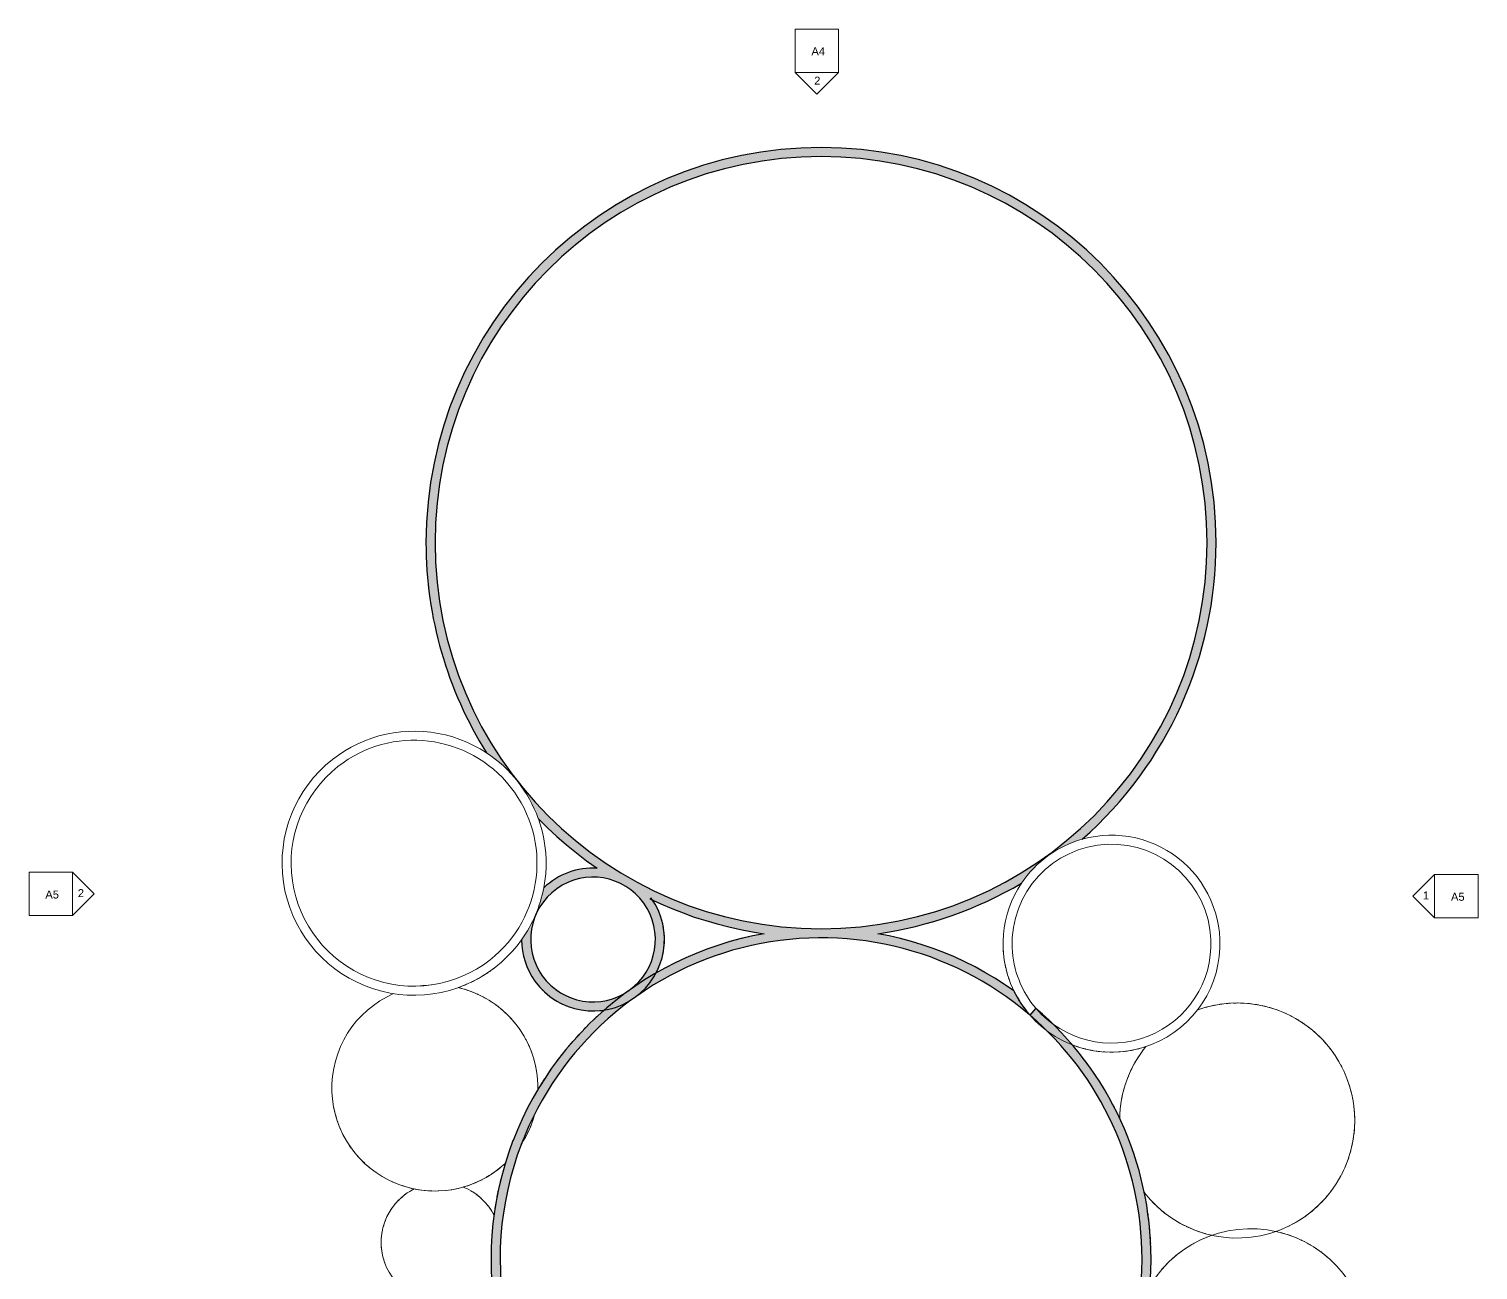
# Model space of a CAD drawing. Header units: inches. Extents: x -870 to 733, y -1250 to 961.
# Drawn here: x -870 to 733, y -411 to 961 of the extents above; entities that cross this region are included whole.
import ezdxf

# ---------------------------------------------------------------- set-up
doc = ezdxf.new("R2010")
doc.units = ezdxf.units.IN
doc.header["$MEASUREMENT"] = 0
for name, color, linetype, lineweight in [('A-ROOF', 132, 'Continuous', 13), ('A-WALL', 113, 'Continuous', 13), ('A-WALL-PATT', 111, 'Continuous', 13), ('G-ANNO-SYMB', 111, 'Continuous', 9)]:
    doc.layers.add(name, color=color, linetype=linetype, lineweight=lineweight)
doc.styles.add('Arial', font='arial.ttf', dxfattribs={"height": 8.851796})

# ---------------------------------------------------------------- blocks, each defined once
blk = doc.blocks.new('Elevation - Detail Number-164347-Janitors Room Roof')
at = {"layer": 'G-ANNO-SYMB'}
for p, q in [((-0.25, -0.25), (-0.25, 0.25)), ((-0.25, 0.25), (0.25, 0.25)), ((0.25, 0.25), (0.25, -0.25)), ((0.25, -0.25), (-0.25, -0.25))]:
    blk.add_line(p, q, dxfattribs=at)
blk = doc.blocks.new('Elevation - Detail Number-164074-Janitors Room Roof')
at = {"layer": 'G-ANNO-SYMB'}
for p, q in [((0, 0.25), (-0.25, 0)), ((0.25, 0), (0, 0.25)), ((-0.25, 0), (0.25, 0))]:
    blk.add_line(p, q, dxfattribs=at)

msp = doc.modelspace()

# ---------------------------------------------------------------- hatches: boundary and pattern name
at = {"layer": 'A-WALL-PATT'}
for points in [[(-421.1, 393), (-420.8, 407.5), (-420.1, 422.1), (-418.8, 436.6), (-417.1, 451.1), (-414.9, 465.5), (-412.1, 479.8), (-408.9, 494.1), (-405.2, 508.2), (-401.1, 522.1), (-396.4, 535.9), (-391.3, 549.6), (-385.7, 563.1), (-379.7, 576.3), (-373.2, 589.4), (-366.3, 602.2), (-358.9, 614.8), (-351.1, 627.1), (-342.9, 639.2), (-334.3, 651), (-325.3, 662.4), (-315.9, 673.6), (-306.1, 684.4), (-296, 694.9), (-285.5, 705), (-274.7, 714.8), (-263.5, 724.2), (-252.1, 733.2), (-240.3, 741.8), (-228.3, 750), (-215.9, 757.8), (-202.6, 765.5), (-190.5, 772.1), (-177.5, 778.6), (-164.2, 784.6), (-150.7, 790.2), (-137.1, 795.3), (-123.2, 799.9), (-109.3, 804.1), (-95.2, 807.8), (-80.8, 811), (-66.6, 813.7), (-52.2, 816), (-37.7, 817.7), (-23.2, 819), (-8.6, 819.7), (5.9, 820), (20.5, 819.7), (35.1, 819), (49.6, 817.7), (64.1, 816), (78.5, 813.7), (92.8, 811), (107, 807.8), (121.1, 804.1), (135.1, 799.9), (148.9, 795.3), (162.6, 790.2), (176, 784.6), (189.3, 778.6), (202.4, 772.1), (215.2, 765.2), (227.8, 757.8), (240.1, 750), (252.2, 741.8), (263.9, 733.2), (275.4, 724.2), (286.6, 714.8), (297.4, 705), (307.9, 694.9), (318, 684.4), (327.8, 673.6), (337.2, 662.4), (346.2, 651), (354.8, 639.2), (363, 627.1), (370.8, 614.8), (378.1, 602.2), (385.1, 589.4), (391.5, 576.3), (397.6, 563.1), (403.2, 549.6), (408.3, 535.9), (412.9, 522.1), (417.1, 508.2), (420.8, 494.1), (424, 479.8), (426.7, 465.5), (429, 451.1), (430.7, 436.6), (431.9, 422.1), (432.7, 407.5), (432.9, 393), (442.9, 393), (442.7, 407.7), (441.9, 422.5), (440.7, 437.2), (438.9, 451.8), (436.7, 466.4), (434, 480.9), (430.8, 495.3), (427.1, 509.6), (422.9, 523.8), (418.2, 537.8), (413.1, 551.6), (407.5, 565.3), (401.5, 578.8), (395, 592), (388, 605), (380.6, 617.8), (372.8, 630.3), (364.6, 642.6), (356, 654.6), (346.9, 666.2), (337.5, 677.6), (327.7, 688.6), (317.5, 699.3), (307, 709.7), (296.1, 719.7), (284.9, 729.3), (273.4, 738.5), (261.6, 747.4), (249.5, 755.8), (237.1, 763.8), (224.4, 771.4), (211.5, 778.6), (198.4, 785.3), (185, 791.6), (171.5, 797.4), (157.7, 802.8), (143.8, 807.6), (129.7, 812.1), (115.5, 816), (101.1, 819.5), (86.7, 822.4), (72.1, 824.9), (57.5, 826.9), (42.8, 828.4), (28.1, 829.4), (13.3, 829.9), (-1.5, 829.9), (-16.2, 829.4), (-30.9, 828.4), (-45.6, 826.9), (-60.2, 824.9), (-74.8, 822.4), (-89.3, 819.5), (-103.6, 816), (-117.8, 812.1), (-131.9, 807.6), (-145.8, 802.8), (-159.6, 797.4), (-173.2, 791.6), (-186.5, 785.3), (-199.7, 778.6), (-212.6, 771.4), (-225.2, 763.8), (-237.6, 755.8), (-249.7, 747.4), (-261.6, 738.5), (-273.1, 729.3), (-284.3, 719.7), (-295.1, 709.7), (-305.7, 699.3), (-315.8, 688.6), (-325.6, 677.6), (-335.1, 666.2), (-344.1, 654.6), (-352.7, 642.6), (-361, 630.3), (-368.8, 617.8), (-376.2, 605), (-383.1, 592), (-389.6, 578.8), (-395.7, 565.3), (-401.2, 551.6), (-406.4, 537.8), (-411, 523.8), (-415.2, 509.6), (-418.9, 495.3), (-422.1, 480.9), (-424.9, 466.4), (-427.1, 451.8), (-428.8, 437.2), (-430.1, 422.5), (-430.8, 407.7), (-431.1, 393)], [(-56.9, -39.5), (-44.5, -37.5), (-31.9, -36), (-19.3, -34.9), (-6.7, -34.3), (5.9, -34), (-8.6, -33.8), (-23.2, -33), (-37.7, -31.8), (-52.2, -30.1), (-66.6, -27.8), (-80.9, -25.1), (-95.2, -21.9), (-109.3, -18.2), (-123.2, -14), (-137.1, -9.4), (-150.7, -4.3), (-164.2, 1.3), (-177.5, 7.3), (-190.5, 13.8), (-203.3, 20.8), (-215.9, 28.1), (-228.3, 35.9), (-240.3, 44.1), (-252.1, 52.7), (-263.5, 61.7), (-274.7, 71.1), (-285.5, 80.9), (-296, 91), (-306.1, 101.5), (-315.9, 112.3), (-325.3, 123.5), (-334.3, 134.9), (-342.9, 146.7), (-351.1, 158.8), (-358.9, 171.1), (-366.3, 183.7), (-373.2, 196.5), (-379.7, 209.6), (-385.7, 222.8), (-391.3, 236.3), (-396.4, 250), (-401.1, 263.8), (-405.2, 277.8), (-408.9, 291.9), (-412.1, 306.1), (-414.9, 320.4), (-417.1, 334.8), (-418.8, 349.3), (-420.1, 363.8), (-420.8, 378.4), (-421.1, 393), (-431.1, 393), (-430.8, 378.5), (-430.1, 364.1), (-428.9, 349.8), (-427.3, 335.5), (-425.1, 321.2), (-422.5, 307), (-419.5, 292.9), (-415.9, 279), (-411.9, 265.1), (-407.5, 251.4), (-402.6, 237.8), (-397.3, 224.4), (-391.5, 211.2), (-385.3, 198.2), (-378.6, 185.4), (-371.6, 172.8), (-364.1, 160.5), (-357.7, 156), (-351, 150.8), (-345.6, 146.1), (-339.9, 140.6), (-334.6, 134.8), (-329.6, 128.8), (-324.9, 122.5), (-320.5, 116), (-316.5, 109.2), (-312.9, 102.2), (-309.7, 95.1), (-306.8, 87.7), (-296.7, 77.7), (-286.2, 68), (-275.5, 58.6), (-264.4, 49.6), (-253, 41), (-241.4, 32.7), (-229.5, 24.8), (-217.4, 17.3), (-205, 10.2), (-192.4, 3.5), (-179.2, -2.9), (-166.5, -8.6), (-153.3, -14), (-139.9, -19), (-126.4, -23.5), (-112.7, -27.6), (-98.9, -31.3), (-85, -34.5), (-71, -37.2)], [(68.8, -39.5), (82.7, -37.2), (96.6, -34.5), (110.3, -31.4), (123.9, -27.8), (137.5, -23.8), (150.8, -19.3), (164.1, -14.4), (177.1, -9.1), (191, -2.9), (202.7, 2.8), (215.2, 9.3), (227.5, 16.3), (232, 22.5), (236.8, 28.5), (242.1, 34.1), (247.7, 39.4), (253.7, 44.4), (259.9, 48.9), (266.5, 53), (273.2, 56.7), (280.2, 59.9), (287.4, 62.7), (294.8, 65), (305.3, 74.7), (315.6, 84.6), (325.5, 94.9), (335, 105.4), (344.2, 116.3), (353.1, 127.5), (361.6, 139), (369.7, 150.8), (377.4, 162.7), (384.7, 175), (391.6, 187.5), (398.1, 200.1), (404.2, 213), (409.8, 226.1), (415.1, 239.4), (419.9, 252.8), (424.2, 266.4), (428.1, 280.1), (431.6, 294), (434.6, 307.9), (437.1, 322), (439.2, 336.1), (440.8, 350.2), (442, 364.4), (442.7, 378.7), (442.9, 393), (432.9, 393), (432.7, 378.4), (431.9, 363.8), (430.7, 349.3), (429, 334.8), (426.7, 320.4), (424, 306.1), (420.8, 291.9), (417.1, 277.8), (412.9, 263.8), (408.3, 250), (403.2, 236.3), (397.6, 222.8), (391.5, 209.6), (385.1, 196.5), (378.1, 183.7), (370.8, 171.1), (363, 158.8), (354.8, 146.7), (346.2, 134.9), (337.2, 123.5), (327.8, 112.3), (318, 101.5), (307.9, 91), (297.4, 80.9), (286.6, 71.1), (275.4, 61.7), (263.9, 52.7), (252.2, 44.1), (240.1, 35.9), (227.8, 28.1), (215.2, 20.8), (202.4, 13.8), (189.3, 7.3), (176, 1.3), (162.6, -4.3), (148.9, -9.4), (135.1, -14), (121.1, -18.2), (107, -21.9), (92.8, -25.1), (78.5, -27.8), (64.1, -30.1), (49.6, -31.8), (35.1, -33), (20.5, -33.8), (5.9, -34), (18.6, -34.3), (31.2, -34.9), (43.8, -36), (56.3, -37.5)], [(-310.6, -91.8), (-302.5, -86), (-305.7, -81.1), (-308.4, -75.9), (-310.8, -70.5), (-312.6, -65), (-314, -59.3), (-314.9, -53.5), (-315.3, -47.7), (-315.1, -41.3), (-314.6, -36), (-313.5, -30.2), (-311.9, -24.6), (-309.9, -19.1), (-307.4, -13.8), (-304.5, -8.7), (-301.1, -3.9), (-297.4, 0.6), (-293.2, 4.7), (-288.8, 8.5), (-284, 11.9), (-279, 14.9), (-273.7, 17.5), (-268.2, 19.6), (-262.6, 21.2), (-256.8, 22.3), (-251, 23), (-245.2, 23.1), (-239.3, 22.8), (-233.5, 21.9), (-227.8, 20.6), (-222.3, 18.8), (-216.9, 16.5), (-211.7, 13.8), (-206.7, 10.6), (-202.1, 7.1), (-197.8, 3.1), (-193.8, -1.2), (-190.2, -5.8), (-183.4, -0.9), (-195.5, 5.1), (-207.4, 11.6), (-219.1, 18.3), (-230.6, 25.5), (-241.9, 33), (-247.7, 33.1), (-253.6, 32.8), (-259.4, 32), (-265.2, 30.8), (-270.8, 29.2), (-276.3, 27.2), (-281.7, 24.8), (-286.8, 22), (-291.7, 18.8), (-296.4, 15.2), (-300.8, 11.3), (-302.5, 3.6), (-304.6, -4), (-307.1, -11.4), (-309.9, -18.8), (-313.2, -25.9), (-316.9, -32.9), (-320.9, -39.7), (-325.3, -46.2), (-325.1, -52.3), (-324.3, -58.3), (-323.1, -64.3), (-321.5, -70.1), (-319.4, -75.9), (-316.9, -81.4), (-313.9, -86.7)], [(-247, -124.9), (-240.8, -124.7), (-234.6, -124), (-228.5, -122.8), (-222.5, -121.2), (-216.7, -119.1), (-211, -116.6), (-205.6, -113.6), (-200.4, -110.2), (-195.5, -106.4), (-190.9, -102.2), (-186.7, -97.7), (-182.8, -92.8), (-179.3, -87.7), (-176.2, -82.3), (-173.6, -76.7), (-171.4, -70.9), (-169.7, -64.9), (-168.4, -58.9), (-167.6, -52.7), (-167.3, -46.5), (-167.5, -40.3), (-168.2, -34.2), (-169.4, -28.1), (-171, -22.1), (-173.1, -16.2), (-175.6, -10.6), (-178.6, -5.1), (-182, 0), (-190.2, -5.8), (-187, -10.7), (-184.2, -15.8), (-181.9, -21.2), (-180, -26.8), (-178.6, -32.5), (-177.7, -38.3), (-177.3, -44.1), (-177.4, -49.9), (-178, -55.8), (-179.1, -61.5), (-180.7, -67.2), (-182.7, -72.7), (-185.2, -78), (-188.2, -83), (-191.5, -87.8), (-195.3, -92.3), (-199.4, -96.5), (-203.9, -100.3), (-208.6, -103.7), (-213.7, -106.7), (-218.9, -109.2), (-224.4, -111.3), (-230, -112.9), (-235.8, -114.1), (-241.6, -114.7), (-247.5, -114.9), (-253.3, -114.5), (-259.1, -113.7), (-264.8, -112.4), (-270.4, -110.5), (-275.8, -108.3), (-281, -105.6), (-285.9, -102.4), (-290.5, -98.8), (-294.9, -94.9), (-298.9, -90.6), (-302.5, -86), (-310.6, -91.8), (-306.8, -96.7), (-302.6, -101.3), (-298.1, -105.5), (-293.3, -109.4), (-288.1, -112.9), (-282.8, -116), (-277.1, -118.6), (-271.3, -120.8), (-265.4, -122.5), (-259.3, -123.8), (-253.2, -124.6), (-248.6, -124.8)], [(-325.5, -271.8), (-320.5, -259.5), (-315, -247.4), (-309.1, -235.5), (-302.8, -223.8), (-296, -212.3), (-288.8, -201.1), (-281.2, -190.2), (-273.1, -179.6), (-264.7, -169.3), (-255.9, -159.3), (-246.8, -149.7), (-237.2, -140.4), (-227.4, -131.5), (-217.2, -122.9), (-206.7, -114.8), (-195.9, -107), (-184.8, -99.6), (-173.5, -92.7), (-161.9, -86.2), (-149.1, -79.7), (-138, -74.5), (-125.7, -69.4), (-113.3, -64.7), (-100.6, -60.4), (-87.9, -56.7), (-75, -53.4), (-62, -50.6), (-48.9, -48.3), (-35.7, -46.5), (-22.5, -45.2), (-9.2, -44.4), (4.1, -44.1), (17.4, -44.2), (31, -44.9), (43.9, -46.1), (57.1, -47.8), (70.3, -49.9), (83.3, -52.6), (96.2, -55.7), (109, -59.3), (121.7, -63.4), (134.2, -68), (146.5, -73.1), (158.6, -78.6), (170.5, -84.5), (182.2, -90.9), (193.6, -97.7), (204.8, -104.9), (215.6, -112.6), (226.2, -120.7), (236.5, -129.1), (232.5, -124.2), (228.7, -119.1), (225.3, -113.9), (222.1, -108.4), (219.2, -102.8), (208.8, -95.6), (198.1, -88.7), (187.2, -82.3), (176.2, -76.2), (164.9, -70.5), (153.4, -65.2), (141.7, -60.2), (129.9, -55.7), (117.9, -51.6), (105.8, -48), (93.6, -44.7), (81.2, -41.9), (68.8, -39.5), (56.3, -37.5), (43.8, -36), (31, -34.9), (18.6, -34.3), (5.9, -34), (-6.7, -34.3), (-19.3, -34.9), (-31.9, -36), (-44.5, -37.5), (-56.9, -39.5), (-69.7, -42), (-82.3, -44.9), (-94.9, -48.2), (-107.3, -52), (-119.5, -56.3), (-131.6, -61), (-143.6, -66.1), (-155.3, -71.6), (-166.9, -77.5), (-178.2, -83.9), (-189.3, -90.6), (-200.1, -97.8), (-210.7, -105.3), (-221, -113.2), (-231, -121.4), (-240.7, -130), (-250.1, -138.9), (-259.2, -148.2), (-268, -157.8), (-276.4, -167.7), (-284.4, -177.9), (-292.1, -188.3), (-299.4, -199.1), (-306.3, -210), (-312.8, -221.3), (-319.3, -233.4), (-324.7, -244.4), (-330, -256.2), (-334.8, -268.2)], [(370.9, -399), (370.7, -385.9), (370, -372.8), (368.8, -359.8), (367.2, -346.7), (365, -333.8), (362.5, -320.9), (359.4, -308.2), (355.9, -295.5), (352, -283), (347.6, -270.6), (342.8, -258.4), (337.5, -246.4), (331.8, -234.6), (325.7, -223), (319.1, -211.6), (312.2, -200.5), (304.9, -189.6), (297.1, -179), (289, -168.7), (280.6, -158.6), (271.8, -148.9), (262.6, -139.5), (253.1, -130.5), (243.3, -121.8), (236.8, -129.4), (246.7, -138.2), (256.3, -147.4), (265.6, -157), (274.5, -166.9), (283, -177.1), (291.1, -187.7), (298.9, -198.5), (306.2, -209.7), (313.1, -221), (319.9, -233.4), (325.6, -244.6), (331.1, -256.7), (336.2, -269), (340.9, -281.4), (345.1, -294.1), (348.8, -306.9), (352, -319.8), (354.7, -332.8), (356.9, -346), (358.7, -359.2), (359.9, -372.4), (360.7, -385.7), (360.9, -399), (366.5, -399)], [(-0.3, -764), (13.2, -764), (26.6, -763.5), (40.1, -762.4), (53.5, -760.9), (66.8, -758.9), (80, -756.4), (93.2, -753.5), (106.2, -750), (119.1, -746.1), (131.8, -741.6), (144.4, -736.8), (156.8, -731.4), (168.9, -725.6), (180.9, -719.4), (192.6, -712.7), (204, -705.6), (215.2, -698.1), (226.1, -690.1), (236.7, -681.8), (247, -673.1), (257, -664), (266.6, -654.6), (275.8, -644.8), (284.7, -634.6), (293.2, -624.2), (301.3, -613.4), (309.1, -602.4), (316.4, -591), (323.4, -579.2), (329.7, -567.6), (335.7, -555.5), (341.2, -543.3), (346.3, -530.8), (351, -518.1), (355.1, -505.3), (358.8, -492.3), (362, -479.3), (364.7, -466.1), (367, -452.8), (368.7, -439.4), (370, -425.5), (370.7, -412.5), (370.9, -399), (360.9, -399), (360.7, -412.3), (359.9, -425.5), (358.7, -438.7), (357, -451.8), (354.8, -464.9), (352.1, -477.9), (348.9, -490.7), (345.2, -503.5), (341.1, -516.1), (336.5, -528.5), (331.4, -540.8), (325.9, -552.8), (320, -564.6), (313.6, -576.2), (306.7, -587.6), (299.5, -598.6), (291.8, -609.5), (283.8, -620), (275.4, -630.2), (266.5, -640.1), (257.4, -649.6), (247.8, -658.9), (238, -667.7), (227.8, -676.2), (217.3, -684.3), (206.5, -691.9), (195.4, -699.2), (184.1, -706.1), (172.5, -712.5), (160.7, -718.5), (148.7, -724.1), (136.5, -729.2), (124.1, -733.8), (111.5, -738), (98.8, -741.7), (85.9, -744.9), (73, -747.7), (59.9, -749.9), (46.8, -751.7), (33.6, -753), (20.4, -753.8), (7.1, -754), (-6.1, -753.8), (-19.4, -753.1), (-32.6, -752), (-45.7, -750.3), (-58.8, -748.1), (-71.7, -745.4), (-84.6, -742.3), (-97.4, -738.7), (-110, -734.6), (-122.4, -730), (-134.7, -725), (-146.7, -719.5), (-158.6, -713.6), (-170.2, -707.3), (-181.6, -700.5), (-192.7, -693.3), (-203.5, -685.7), (-214.1, -677.7), (-224.3, -669.2), (-234.2, -660.5), (-243.8, -651.3), (-253.1, -641.8), (-261.9, -632), (-270.5, -621.8), (-278.6, -611.4), (-286.3, -600.6), (-293.6, -589.6), (-300.5, -578.3), (-307, -566.7), (-313, -554.9), (-318.6, -542.9), (-323.8, -530.7), (-328.4, -518.3), (-332.7, -505.7), (-336.4, -493), (-339.7, -480.2), (-342.5, -467.2), (-344.8, -454.2), (-346.6, -441.1), (-347.9, -427.9), (-348.7, -414.7), (-349.1, -401.4), (-348.9, -387.1), (-348.3, -374.9), (-347.1, -361.7), (-345.5, -348.6), (-343.3, -335.5), (-340.7, -322.5), (-337.6, -309.7), (-334.1, -296.9), (-330, -284.3), (-325.5, -271.8), (-334.8, -268.2), (-339.4, -280.9), (-343.6, -293.7), (-347.2, -306.7), (-350.4, -319.8), (-353.1, -333), (-355.2, -346.3), (-356.9, -359.7), (-358.1, -373.1), (-358.9, -387.1), (-359.1, -400.1), (-358.8, -413.5), (-358, -427), (-356.7, -440.4), (-354.9, -453.8), (-352.7, -467), (-349.9, -480.2), (-346.7, -493.3), (-343, -506.3), (-338.8, -519.1), (-334.1, -531.7), (-329, -544.2), (-323.4, -556.5), (-317.3, -568.5), (-310.9, -580.3), (-304, -591.9), (-296.6, -603.2), (-288.9, -614.2), (-280.7, -625), (-272.2, -635.4), (-263.3, -645.5), (-253.2, -656), (-244.4, -664.7), (-234.4, -673.8), (-224.1, -682.5), (-213.5, -690.8), (-202.5, -698.7), (-191.3, -706.1), (-179.9, -713.2), (-168.1, -719.9), (-156.2, -726.1), (-144, -731.8), (-131.6, -737.1), (-119, -742), (-106.3, -746.4), (-93.4, -750.3), (-80.3, -753.7), (-67.2, -756.6), (-53.9, -759.1), (-40.6, -761.1), (-27.2, -762.5), (-13.8, -763.5)]]:
    msp.add_hatch(color=256, dxfattribs=at).paths.add_polyline_path(points, flags=0)

# ---------------------------------------------------------------- linework, layer by layer
at = {"layer": 'A-ROOF'}
for p, q in [((-180, -2.5), (-180.4, -2.3)), ((-71, -37.2), (-71.1, -37.2)), ((-343.5, -293.6), (-343.5, -293.5))]:
    msp.add_line(p, q, dxfattribs=at)
for centre, radius, start, end in [((-246.3, -45.9), 79, 32.2118, 33.4553), ((-246.3, -45.9), 79, 27.7643, 30.0747), ((-246.3, -45.9), 79, 23.3164, 25.6286), ((5.9, 393), 437, 245.8178, 246.7016), ((5.9, 393), 437, 247.7036, 248.58), ((-246.3, -45.9), 79, 18.868, 21.1828), ((-246.3, -45.9), 79, 14.4189, 16.7371), ((-246.3, -45.9), 79, 9.969, 12.2915), ((5.9, 393), 437, 249.5916, 250.4584), ((5.9, 393), 437, 251.4831, 252.3368), ((5.9, 393), 437, 253.3805, 254.2152), ((5.9, 393), 437, 255.2887, 256.0937), ((-246.3, -45.9), 79, 5.5181, 7.8461), ((-246.3, -45.9), 79, 1.0659, 3.4008), ((-246.3, -45.9), 79, 356.612, 358.9556), ((5.9, -399), 365, 104.7719, 105.9858), ((5.9, 393), 437, 257.2208, 257.9721), ((5.9, -399), 365, 102.6145, 103.9631), ((5.9, -399), 365, 99.9177, 101.9404), ((-246.3, -45.9), 79, 347.6968, 350.0654), ((-246.3, -45.9), 79, 352.1559, 354.5104), ((5.9, -399), 365, 112.9867, 114.0767), ((5.9, -399), 365, 110.95, 112.054), ((5.9, -399), 365, 108.907, 110.0313), ((5.9, -399), 365, 106.8523, 108.0085), ((327.2, -50.5), 120, 182.3346, 185.7606), ((-444.3, 38.5), 146, 304.9951, 308.2174), ((5.9, -399), 365, 119.079, 119.9959), ((-246.3, -45.9), 79, 334.2827, 336.7306), ((-246.3, -45.9), 79, 338.7632, 341.1754), ((-246.3, -45.9), 79, 343.2333, 345.6204), ((5.9, -399), 365, 117.0502, 118.1221), ((5.9, -399), 365, 115.0197, 116.0994), ((327.2, -50.5), 120, 186.9007, 189.1867), ((327.2, -50.5), 120, 190.5536, 192.6129), ((327.2, -50.5), 120, 194.076, 196.0392), ((-421.2, -210.1), 114, 92.091, 98.2694), ((-444.3, 38.5), 146, 292.0962, 293.9165), ((-444.3, 38.5), 146, 295.3231, 297.1853), ((-444.3, 38.5), 146, 298.5482, 300.4949), ((-444.3, 38.5), 146, 301.7722, 303.9271), ((-246.3, -45.9), 79, 332.0277, 332.2858), ((327.2, -50.5), 120, 197.5549, 199.4657), ((327.2, -50.5), 120, 201.014, 202.8924), ((-421.2, -210.1), 114, 113.6809, 182.1346), ((-421.2, -210.1), 114, 2.1346, 76.9241), ((-444.3, 38.5), 146, 289.6048, 290.6663), ((-421.2, -210.1), 114, 75.0771, 76.8588), ((-421.2, -210.1), 114, 71.3314, 73.2539), ((-421.2, -210.1), 114, 67.5854, 69.5108), ((-421.2, -210.1), 114, 63.8391, 65.7677), ((-421.2, -210.1), 114, 60.0923, 62.0246), ((-246.3, -45.9), 79, 220.0725, 221.5604), ((-246.3, -45.9), 79, 224.6088, 226.3798), ((-246.3, -45.9), 79, 229.0908, 231.0271), ((-246.3, -45.9), 79, 233.6091, 235.6169), ((327.2, -50.5), 120, 204.4625, 205.84), ((-421.2, -210.1), 114, 56.3451, 58.2815), ((-421.2, -210.1), 114, 52.5972, 54.5383), ((-421.2, -210.1), 114, 48.8485, 50.7952), ((-421.2, -210.1), 114, 45.0989, 47.0521), ((-246.3, -45.9), 79, 238.1273, 240.1807), ((-246.3, -45.9), 79, 242.6455, 244.7305), ((-246.3, -45.9), 79, 247.1637, 249.2719), ((-246.3, -45.9), 79, 251.682, 253.8077), ((-246.3, -45.9), 79, 256.2002, 258.3399), ((-246.3, -45.9), 79, 260.7184, 262.8694), ((-246.3, -45.9), 79, 265.2367, 267.3969), ((-246.3, -45.9), 79, 269.7549, 271.9229), ((-246.3, -45.9), 79, 274.2731, 276.4478), ((5.9, -399), 365, 131.0765, 131.8189), ((-246.3, -45.9), 79, 278.7914, 279.0447), ((466.2, -246.1), 130, 3.8942, 109.7859), ((-421.2, -210.1), 114, 41.3481, 43.309), ((-421.2, -210.1), 114, 37.5956, 39.5658), ((-421.2, -210.1), 114, 33.8409, 35.8227), ((5.9, -399), 365, 134.8117, 135.8613), ((5.9, -399), 365, 132.7925, 133.8399), ((-421.2, -210.1), 114, 30.0831, 32.0796), ((-421.2, -210.1), 114, 26.3208, 28.3365), ((5.9, -399), 365, 138.85, 139.9053), ((5.9, -399), 365, 136.8309, 137.8831), ((-421.2, -210.1), 114, 22.5516, 24.5934), ((-421.2, -210.1), 114, 18.7706, 20.8502), ((5.9, -399), 365, 140.8692, 141.9282), ((327.2, -50.5), 120, 248.8292, 249.3093), ((5.9, -399), 365, 39.7055, 40.4157), ((327.2, -50.5), 120, 251.0859, 252.925), ((5.9, -399), 365, 37.6924, 38.8438), ((327.2, -50.5), 120, 254.7024, 256.5407), ((327.2, -50.5), 120, 258.3188, 260.1565), ((327.2, -50.5), 120, 261.9351, 263.7722), ((327.2, -50.5), 120, 265.5514, 267.3879), ((327.2, -50.5), 120, 269.1677, 271.0037), ((327.2, -50.5), 120, 272.7839, 274.6194), ((466.2, -246.1), 130, 140.9552, 179.0212), ((327.2, -50.5), 120, 276.4001, 278.2352), ((327.2, -50.5), 120, 280.0163, 281.8509), ((327.2, -50.5), 120, 283.6325, 285.4666), ((466.2, -246.1), 130, 144.1949, 144.9152), ((327.2, -50.5), 120, 287.2486, 288.435), ((466.2, -246.1), 130, 141.0304, 141.4235), ((-421.2, -210.1), 114, 14.9681, 17.1071), ((-421.2, -210.1), 114, 9.6071, 13.3433), ((5.9, -399), 365, 144.9074, 145.9768), ((5.9, -399), 365, 142.8883, 143.952), ((5.9, -399), 365, 35.6536, 36.8565), ((5.9, -399), 365, 33.5367, 34.8704), ((466.2, -246.1), 130, 154.6144, 155.3905), ((466.2, -246.1), 130, 151.1413, 151.8987), ((466.2, -246.1), 130, 147.6681, 148.4069), ((-421.2, -210.1), 114, 359.226, 2.1346), ((-421.2, -210.1), 114, 359.2903, 2.1346), ((5.9, -399), 365, 146.9265, 148.0033), ((5.9, -399), 365, 28.9157, 32.8851), ((466.2, -246.1), 130, 161.5607, 162.3746), ((466.2, -246.1), 130, 158.0876, 158.8825), ((-421.2, -210.1), 114, 182.1346, 313.0039), ((5.9, -399), 365, 148.9456, 149.0799), ((466.2, -246.1), 130, 168.507, 169.3591), ((466.2, -246.1), 130, 165.0339, 165.8668), ((-421.2, -210.1), 114, 327.0469, 345.0878), ((5.9, -399), 365, 26.9303, 28.2535), ((5.9, -399), 365, 25.1944, 26.1435), ((466.2, -246.1), 130, 175.4532, 176.3444), ((466.2, -246.1), 130, 171.9801, 172.8517), ((466.2, -246.1), 130, 217.7271, 3.8942), ((466.2, -246.1), 130, 178.0221, 178.9263), ((-421.2, -210.1), 114, 302.4741, 304.4464), ((-421.2, -210.1), 114, 306.0492, 308.2388), ((-421.2, -210.1), 114, 309.4131, 312.9789), ((5.9, -399), 365, 163.4489, 165.2035), ((-414.7, -380.8), 66, 26.9065, 67.9538), ((-421.2, -210.1), 114, 286.0014, 286.4329), ((-421.2, -210.1), 114, 288.094, 290.0064), ((-421.2, -210.1), 114, 291.7116, 293.5866), ((-421.2, -210.1), 114, 295.3086, 297.1778), ((-421.2, -210.1), 114, 298.8947, 300.7896), ((5.9, -399), 365, 165.8819, 167.199), ((-414.7, -380.8), 66, 116.4023, 177.5138), ((5.9, -399), 365, 170.0043, 171.2205), ((5.9, -399), 365, 167.9738, 169.2022), ((5.9, -399), 365, 10.8763, 11.5686), ((5.9, -399), 365, 8.8622, 9.9863), ((5.9, -399), 365, 172.013, 172.4069), ((5.9, -399), 365, 6.8366, 7.9879), ((5.9, -399), 365, 4.7856, 5.9902), ((481.2, -495.7), 130, 354.9317, 149.1399), ((-414.7, -380.8), 66, 177.5138, 263.7842), ((5.9, -399), 365, 2.6587, 3.993), ((5.9, -399), 365, 0, 1.9963), ((5.9, -399), 365, 358.1017, 0)]:
    msp.add_arc(centre, radius, start, end, dxfattribs=at)
at = {"layer": 'A-WALL', "lineweight": 30}
for p, q in [((-182, 0), (-183.4, -0.9)), ((243.3, -121.8), (236.8, -129.4))]:
    msp.add_line(p, q, dxfattribs=at)
at = {"layer": 'A-WALL'}
for p, q in [((-307.2, -211.6), (-307.3, -205.8)), ((-533.6, -229.1), (-532.1, -236.4)), ((-531.3, -239.5), (-530.2, -243.6)), ((336.2, -243.7), (336.3, -243.8)), ((-325.7, -272.3), (-324.8, -271)), ((-346, -295.7), (-343.5, -293.5)), ((-388.5, -320.2), (-389.8, -319.7)), ((-444.2, -321.7), (-445.5, -322.5)), ((363.5, -325.7), (363.5, -325.8)), ((363.5, -325.8), (364.8, -327.4)), ((509.2, -368.8), (509.9, -368.5)), ((434.5, -372.2), (438.1, -373)), ((438.1, -373), (435.8, -373.9))]:
    msp.add_line(p, q, dxfattribs=at)
at = {"layer": 'A-WALL', "flags": 128}
for points in [[(-364.1, 160.5), (-371.2, 164.9), (-378.5, 168.8), (-386, 172.3), (-393.6, 175.4), (-401.5, 178.1), (-409.5, 180.3), (-417.6, 182), (-425.7, 183.3), (-434, 184.1), (-442.3, 184.5), (-450.5, 184.3), (-458.8, 183.7), (-467, 182.7), (-475.1, 181.2), (-483.2, 179.2), (-491.1, 176.7), (-498.9, 173.9), (-506.5, 170.6), (-513.8, 166.8), (-521, 162.7), (-527.9, 158.1), (-534.6, 153.2)], [(-300.8, 11.3), (-299.6, 19), (-298.7, 26.7), (-298.3, 34.4), (-298.3, 42.2), (-298.7, 49.9), (-299.5, 57.6), (-300.7, 65.3), (-302.4, 72.9), (-304.4, 80.4), (-306.8, 87.7)], [(447.1, -45.6), (446.5, -38.2), (445.5, -30.8), (444.1, -23.5), (442.2, -16.3), (439.8, -9.2), (437, -2.3), (433.8, 4.5), (430.2, 11), (426.2, 17.3), (421.8, 23.3), (417, 29), (411.9, 34.5), (406.4, 39.6), (400.7, 44.3), (394.7, 48.7), (388.4, 52.7), (381.8, 56.3), (375.1, 59.5), (368.2, 62.3), (361.1, 64.6), (353.9, 66.5), (346.5, 67.9), (339.1, 68.9), (331.7, 69.4), (324.2, 69.5), (316.8, 69), (309.4, 68.2), (302, 66.8), (294.8, 65)], [(227.5, 16.3), (223.4, 9.8), (219.8, 3.2), (216.7, -3.7), (213.9, -10.7), (211.7, -18), (209.8, -25.3), (208.5, -32.8), (207.6, -40.3), (207.2, -47.8), (207.3, -55.4)], [(-353.9, -76.2), (-347.5, -70.9), (-341.5, -65.2), (-335.7, -59.2), (-330.3, -52.8), (-325.3, -46.2)], [(-311.6, -241.6), (-311.3, -240.5), (-311, -239.3)], [(596.2, -245.1), (596.2, -245), (595.9, -237.3)], [(-529.1, -246.8), (-527.7, -250.6), (-527.7, -250.7)], [(-526.5, -253.8), (-524.9, -257.5), (-524.8, -257.5)], [(-316.5, -255.3), (-315.9, -253.8), (-315, -251.6)], [(-313.9, -248.5), (-313.4, -247.2), (-312.6, -244.7)], [(595.4, -260.8), (595.4, -260.3), (595.8, -256.1)], [(596, -253), (596, -252.6), (596.2, -247.7)], [(-523.4, -260.6), (-521.6, -264.1), (-521.5, -264.2)], [(-519.8, -267.2), (-517.8, -270.6), (-517.8, -270.6)], [(-323.1, -268.2), (-322, -266.3), (-321.2, -264.8)], [(-319.6, -261.9), (-318.8, -260.1), (-317.9, -258.3)], [(592.7, -276.2), (592.8, -275.5), (593.6, -271.9)], [(594.2, -268.5), (594.3, -267.9), (594.9, -264.1)], [(-515.9, -273.6), (-513.7, -276.7), (-513.6, -276.8)], [(-511.5, -279.6), (-509.1, -282.6), (-509.1, -282.7)], [(-506.8, -285.4), (-504.2, -288.2), (-504.1, -288.3)], [(588.1, -291.2), (588.5, -290.2), (589.5, -287.2)], [(590.6, -283.8), (590.9, -282.9), (591.8, -279.6)], [(-501.6, -290.8), (-498.9, -293.4), (-498.8, -293.5)], [(-496.2, -295.9), (-493.3, -298.3), (-493.2, -298.4)], [(-490.4, -300.7), (-487.4, -302.9), (-487.3, -303)], [(-357.8, -304.8), (-355, -302.9), (-354.7, -302.7)], [(-351.7, -300.5), (-349.1, -298.4), (-348.8, -298.1)], [(581.8, -305.6), (582.4, -304.3), (583.6, -301.8)], [(585.2, -298.5), (585.7, -297.3), (586.8, -294.6)], [(-484.3, -305), (-481.2, -307), (-481.1, -307.1)], [(-478, -308.9), (-474.8, -310.7), (-474.6, -310.8)], [(-471.4, -312.4), (-468.1, -314), (-467.9, -314.1)], [(-464.6, -315.5), (-461.3, -316.8), (-461.1, -316.9)], [(-457.6, -318.1), (-454.2, -319.2), (-454, -319.3)], [(-450.5, -320.2), (-447, -321.1), (-446.8, -321.2)], [(-391.6, -320.2), (-388.2, -319.2), (-387.9, -319.1)], [(-384.4, -318), (-381.2, -316.8), (-380.9, -316.7)], [(-377.5, -315.4), (-374.3, -314), (-374, -313.8)], [(-370.7, -312.3), (-367.6, -310.7), (-367.3, -310.5)], [(-364.1, -308.8), (-361.2, -307), (-360.9, -306.8)], [(573.8, -319.1), (574.7, -317.6), (576.1, -315.6)], [(578, -312.4), (578.8, -311.1), (580.1, -308.8)], [(-460.9, -333.7), (-461.6, -334.4), (-463, -335.8)], [(-456.8, -330), (-457.6, -330.7), (-459.1, -331.9)], [(-452.5, -326.7), (-453.4, -327.3), (-454.8, -328.4)], [(-447.8, -323.7), (-448.9, -324.4), (-450.3, -325.2)], [(-443.2, -321.9), (-439.7, -322.6), (-439.5, -322.6)], [(-435.9, -323.1), (-432.4, -323.5), (-432.1, -323.6)], [(-428.5, -323.8), (-424.9, -324), (-424.7, -324)], [(-421, -324.1), (-417.5, -324), (-417.2, -324)], [(-413.6, -323.8), (-410.1, -323.5), (-409.8, -323.5)], [(-406.2, -323.1), (-402.7, -322.6), (-402.4, -322.5)], [(-398.8, -321.9), (-395.4, -321.1), (-395.1, -321.1)], [(-383.6, -322.5), (-385, -321.8), (-386.3, -321.2)], [(-378.9, -325.3), (-380.4, -324.4), (-381.5, -323.7)], [(-374.4, -328.5), (-376.1, -327.2), (-376.9, -326.7)], [(-370.2, -332), (-372, -330.5), (-372.6, -329.9)], [(-366.3, -335.9), (-368.1, -334), (-368.6, -333.6)], [(367, -330.2), (368.3, -331.6), (369.8, -333.4)], [(372.2, -335.9), (373.4, -337.1), (375.2, -339)], [(558.9, -337.2), (560.4, -335.7), (561.7, -334.2)], [(564.2, -331.5), (565.5, -329.9), (566.9, -328.3)], [(569.2, -325.4), (570.3, -323.9), (571.7, -322.1)], [(-473.8, -351.5), (-474, -351.9), (-475.1, -354.2)], [(-471.1, -346.6), (-471.5, -347.2), (-472.7, -349.2)], [(-468.1, -342), (-468.5, -342.6), (-469.8, -344.5)], [(-464.7, -337.7), (-465.2, -338.4), (-466.6, -340)], [(-362.6, -340.3), (-364.6, -337.8), (-364.8, -337.5)], [(-355.9, -350.8), (-358.4, -346.3), (-361.3, -341.9), (-361.5, -341.7)], [(377.7, -341.4), (378.8, -342.4), (380.9, -344.3)], [(383.6, -346.5), (384.5, -347.2), (387, -349.2)], [(389.7, -351.2), (390.5, -351.8), (393.4, -353.8)], [(540.9, -352.5), (543.1, -350.9), (544.3, -350)], [(547.2, -347.8), (549.2, -346.2), (550.4, -345.1)], [(553.2, -342.7), (555, -341.1), (556.3, -339.8)], [(-479.2, -367), (-479.3, -367.2), (-479.9, -370.6)], [(-477.8, -361.7), (-477.9, -362), (-478.7, -364.9)], [(-476, -356.5), (-476.2, -356.9), (-477.1, -359.4)], [(396.1, -355.6), (396.7, -356), (400.2, -358.1)], [(402.8, -359.6), (403.2, -359.8), (407.7, -362.2)], [(409.7, -363.2), (409.8, -363.3), (416.7, -366.3), (416.8, -366.3)], [(418.2, -366.9), (423.7, -369), (424, -369.1)], [(513.2, -367.3), (516.4, -366), (517.2, -365.7)], [(520.5, -364.2), (523.4, -362.8), (524.3, -362.4)], [(527.5, -360.7), (530.2, -359.2), (531.2, -358.7)], [(534.4, -356.8), (536.8, -355.3), (537.9, -354.5)], [(-480.1, -372.4), (-480.2, -372.5), (-480.6, -377.9)], [(-480.6, -377.9), (-480.6, -383.4), (-480.6, -383.5)], [(418.5, -381.8), (417.6, -382.3), (414.5, -384.1)], [(425.4, -378.3), (424.3, -378.8), (421.5, -380.2)], [(426.7, -370), (430.9, -371.2), (431.4, -371.4)], [(432.5, -375.2), (431.1, -375.7), (428.5, -376.9)], [(-480.5, -385.3), (-480.2, -388.9), (-480.2, -389)], [(-479.8, -391.2), (-479.3, -394.4), (-479.2, -394.5)], [(-478.7, -396.8), (-477.9, -399.7), (-477.8, -399.9)], [(399.2, -394.8), (399, -395), (393.4, -399.9), (393.3, -399.9)], [(405.3, -390.1), (405, -390.4), (400.9, -393.5)], [(411.8, -385.8), (411.2, -386.2), (407.8, -388.4)], [(-477.1, -402.2), (-476.1, -404.9), (-476, -405.1)], [(-475, -407.5), (-473.9, -410), (-473.8, -410.2)], [(385.8, -407.4), (382.9, -410.6), (382.5, -411.1)], [(392.2, -401), (388, -405.1), (387.7, -405.3)]]:
    msp.add_lwpolyline(points, dxfattribs=at)
at = {"layer": 'A-WALL', "lineweight": 30, "flags": 128}
for points in [[(-306.8, 87.7), (-296.8, 77.8), (-286.4, 68.1), (-275.7, 58.8), (-264.7, 49.8), (-253.4, 41.2), (-241.9, 33)], [(-183.4, -0.9), (-171.3, -6.5), (-159.1, -11.7), (-146.8, -16.5), (-134.3, -21), (-121.6, -25), (-108.9, -28.7), (-96, -32), (-83.1, -34.9), (-70, -37.4), (-56.9, -39.5)], [(-56.9, -39.5), (-69.7, -42), (-82.3, -44.9), (-94.9, -48.2), (-107.3, -52), (-119.5, -56.3), (-131.6, -61), (-143.6, -66.1), (-155.3, -71.6), (-166.9, -77.5), (-178.2, -83.9), (-189.3, -90.6), (-200.1, -97.8), (-210.7, -105.3), (-221, -113.2), (-231, -121.4), (-240.7, -130), (-250.1, -138.9), (-259.2, -148.2), (-268, -157.8), (-276.4, -167.7), (-284.4, -177.9), (-292.1, -188.3), (-299.4, -199.1), (-306.3, -210), (-312.8, -221.3), (-319, -232.7), (-324.7, -244.4), (-330, -256.2), (-334.8, -268.2)], [(219.2, -102.8), (208.8, -95.6), (198.1, -88.7), (187.2, -82.3), (176.2, -76.2), (164.9, -70.5), (153.4, -65.2), (141.7, -60.2), (129.9, -55.7), (117.9, -51.6), (105.8, -48), (93.6, -44.7), (81.2, -41.9), (68.8, -39.5)]]:
    msp.add_lwpolyline(points, dxfattribs=at)
at = {"layer": 'A-WALL', "lineweight": 30}
for centre, radius, start, end in [((5.9, 393), 437, 360, 180), ((5.9, 393), 427, 0, 180), ((5.9, 393), 437, 180, 212.1342), ((5.9, 393), 427, 180, 270), ((5.9, 393), 427, 270, 0), ((5.9, 393), 437, 311.3788, 360), ((-246.3, -45.9), 79, 86.7628, 133.6058), ((-246.3, -45.9), 69, 35.5362, 215.5362), ((5.9, 393), 437, 278.2711, 300.4591), ((-246.3, -45.9), 79, 215.5362, 35.5362), ((-246.3, -45.9), 69, 215.5362, 35.5362), ((5.9, -399), 355, 49.4982, 159.0009), ((-246.3, -45.9), 79, 180.2335, 215.5362), ((327.2, -50.5), 120, 205.84, 220.9223), ((5.9, -399), 365, 360, 49.4377), ((5.9, -399), 355, 0, 49.4377), ((5.9, -399), 365, 159.0009, 360), ((5.9, -399), 355, 159.0009, 360)]:
    msp.add_arc(centre, radius, start, end, dxfattribs=at)
at = {"layer": 'A-WALL'}
for centre, radius, start, end in [((-444.3, 38.5), 136, 308.2174, 128.2174), ((-444.3, 38.5), 146, 19.7242, 56.7106), ((-444.3, 38.5), 146, 128.2174, 308.2174), ((-444.3, 38.5), 136, 128.2174, 308.2174), ((327.2, -50.5), 120, 105.6455, 146.1924), ((327.2, -50.5), 110, 2.3346, 182.3346), ((-444.3, 38.5), 146, 324.5541, 349.2852), ((327.2, -50.5), 120, 220.7381, 2.3346), ((327.2, -50.5), 110, 220.7381, 2.3346), ((327.2, -50.5), 120, 182.3346, 220.7381), ((327.2, -50.5), 110, 182.3346, 220.7381), ((466.2, -246.1), 130, 107.6566, 109.4499), ((466.2, -246.1), 130, 104.1372, 105.9313), ((466.2, -246.1), 130, 100.6177, 102.4127), ((466.2, -246.1), 130, 97.0981, 98.8942), ((466.2, -246.1), 130, 93.5784, 95.3756), ((466.2, -246.1), 130, 90.0586, 91.857), ((466.2, -246.1), 130, 86.5387, 88.3385), ((466.2, -246.1), 130, 83.0187, 84.8199), ((466.2, -246.1), 130, 79.4985, 81.3014), ((466.2, -246.1), 130, 75.9781, 77.7829), ((466.2, -246.1), 130, 72.4575, 74.2643), ((466.2, -246.1), 130, 68.9367, 70.7458), ((466.2, -246.1), 130, 65.4156, 67.2273), ((466.2, -246.1), 130, 61.8942, 63.7087), ((466.2, -246.1), 130, 58.3723, 60.1902), ((466.2, -246.1), 130, 54.8501, 56.6717), ((466.2, -246.1), 130, 51.3272, 53.1532), ((466.2, -246.1), 130, 47.8036, 49.6347), ((466.2, -246.1), 130, 44.2791, 46.1162), ((466.2, -246.1), 130, 40.7534, 42.5976), ((466.2, -246.1), 130, 146.367, 148.1545), ((466.2, -246.1), 130, 142.848, 144.6359), ((466.2, -246.1), 130, 140.9646, 141.1173), ((466.2, -246.1), 130, 37.2262, 39.0791), ((466.2, -246.1), 130, 33.6969, 35.5606), ((466.2, -246.1), 130, 153.4048, 155.1919), ((466.2, -246.1), 130, 149.8859, 151.6732), ((466.2, -246.1), 130, 30.1648, 32.0421), ((466.2, -246.1), 130, 26.6283, 28.5236), ((466.2, -246.1), 130, 23.0853, 25.0051), ((466.2, -246.1), 130, 160.4425, 162.2292), ((466.2, -246.1), 130, 156.9236, 158.7105), ((466.2, -246.1), 130, 19.5314, 21.4866), ((466.2, -246.1), 130, 15.9572, 17.9681), ((466.2, -246.1), 130, 167.4801, 169.2666), ((466.2, -246.1), 130, 163.9613, 165.7479), ((466.2, -246.1), 130, 12.3383, 14.4496), ((466.2, -246.1), 130, 8.5853, 10.9311), ((466.2, -246.1), 130, 174.5176, 176.3041), ((466.2, -246.1), 130, 170.9989, 172.7853), ((466.2, -246.1), 130, 3.8942, 7.3948), ((466.2, -246.1), 130, 178.0364, 178.9263), ((481.2, -495.7), 130, 76.8089, 77.5406), ((481.2, -495.7), 130, 73.3215, 75.1333), ((481.2, -495.7), 130, 69.8339, 71.6446), ((481.2, -495.7), 130, 66.3462, 68.1563), ((481.2, -495.7), 130, 62.8583, 64.6683), ((481.2, -495.7), 130, 59.3702, 61.1804), ((481.2, -495.7), 130, 55.8818, 57.6928), ((481.2, -495.7), 130, 52.393, 54.2053), ((481.2, -495.7), 130, 48.9039, 50.718), ((481.2, -495.7), 130, 45.4143, 47.2308), ((481.2, -495.7), 130, 41.9242, 43.7437)]:
    msp.add_arc(centre, radius, start, end, dxfattribs=at)

# ---------------------------------------------------------------- block references
at = {"layer": 'G-ANNO-SYMB', "xscale": 95.99999999999994, "yscale": 95.99999999999994, "zscale": 95.99999999999994}
for p in [(1.2, 937.1), (-846.2, 4.5), (708.6, 2)]:
    msp.add_blockref('Elevation - Detail Number-164347-Janitors Room Roof', p, dxfattribs=at)
at = {"layer": 'G-ANNO-SYMB', "extrusion": (0, 0, -1), "xscale": 95.99999999999994, "yscale": 95.99999999999994, "zscale": 95.99999999999994}
for p, rotation in [((-1.2, 913.1), 180), ((822.2, 4.5), 90.00000000000038)]:
    msp.add_blockref('Elevation - Detail Number-164074-Janitors Room Roof', p, dxfattribs=dict(at, rotation=rotation))
at = {"layer": 'G-ANNO-SYMB', "xscale": 95.99999999999994, "yscale": 95.99999999999994, "zscale": 95.99999999999994, "rotation": 90}
msp.add_blockref('Elevation - Detail Number-164074-Janitors Room Roof', (684.6, 2), dxfattribs=at)

# ---------------------------------------------------------------- next in the draw order: texts
at = {"layer": 'G-ANNO-SYMB', "char_height": 8.85, "attachment_point": 2, "line_spacing_factor": 0.938532, "style": 'Arial', "bg_fill": 3, "box_fill_scale": 1.25, "bg_fill_color": 0, "bg_fill_transparency": 0}
for s, insert, width in [('A4', (2.8, 940.9), 18.036), ('2', (1.7, 908.4), 8.208), ('A5', (-844.6, 8.3), 18.036), ('2', (-812.8, 9.8), 8.208), ('1', (675.1, 7.3), 8.208), ('A5', (710.2, 5.8), 18.036)]:
    msp.add_mtext(s, dxfattribs=dict(at, insert=insert, width=width))

doc.saveas('drawing.dxf')
